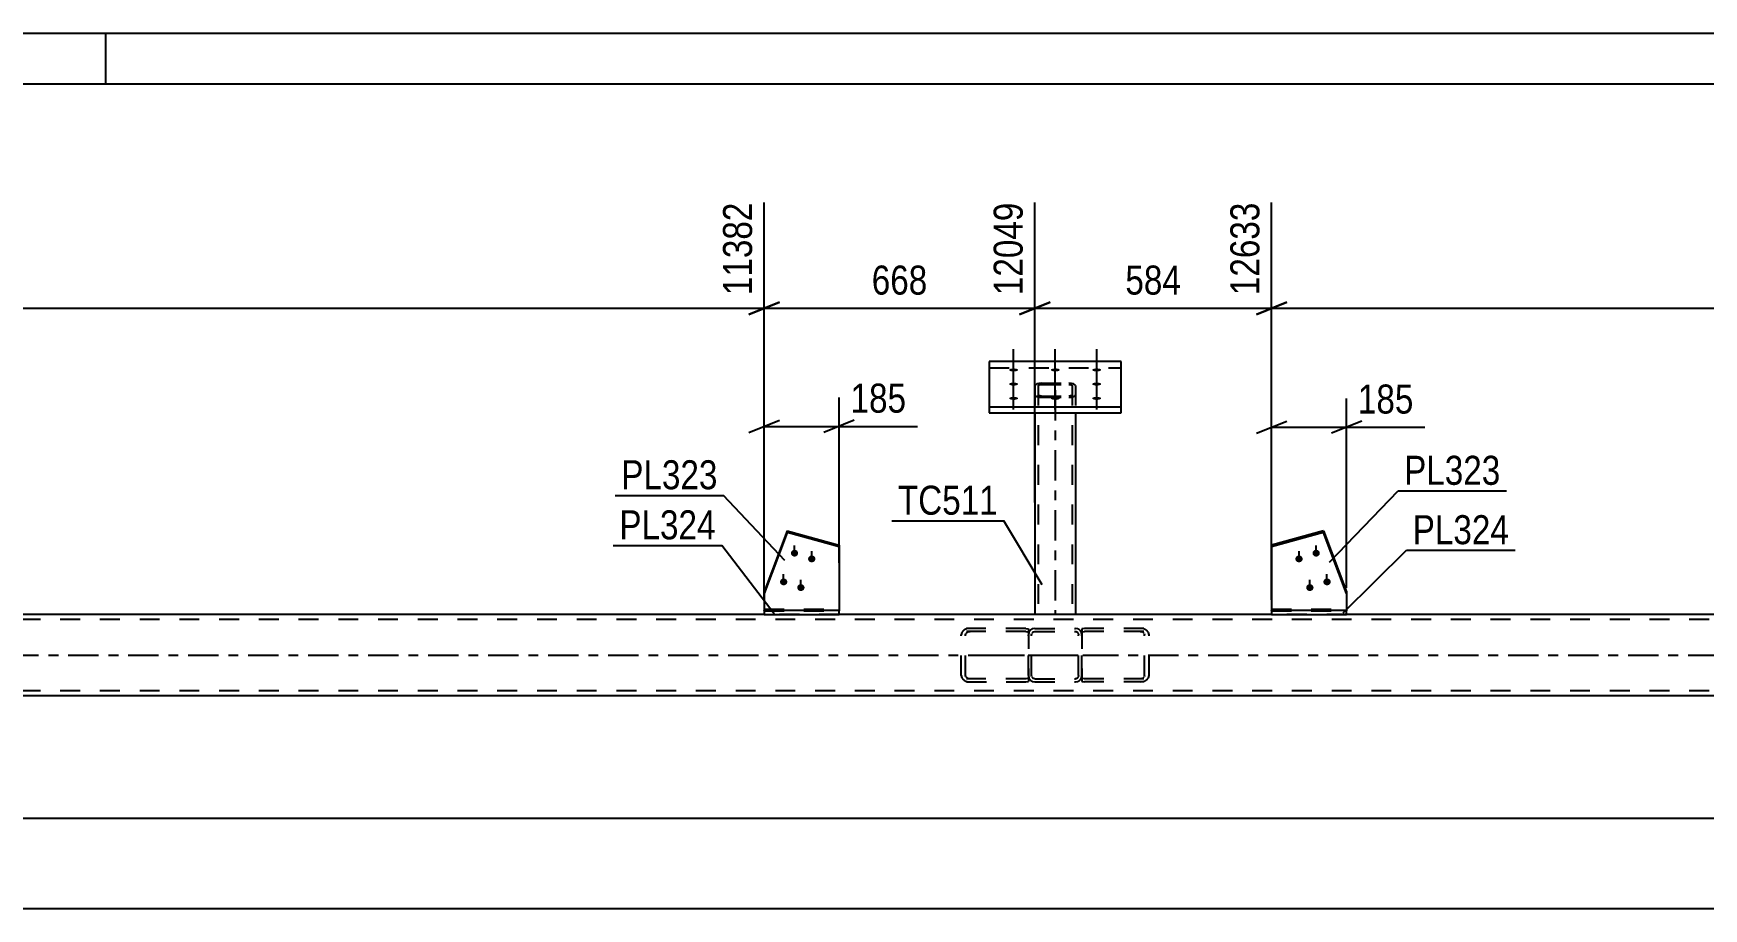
# Model space of a CAD drawing. Header units: millimetres. Extents: x -46 to 795, y -443 to 151.
# Drawn here: x 367.5 to 532.3, y 64.9 to 151.3 of the extents above; entities that cross this region are included whole.
import ezdxf

# ---------------------------------------------------------------- set-up
doc = ezdxf.new("R2010")
doc.units = ezdxf.units.MM
doc.linetypes.add('DXK_LINE_DOT2', pattern=[3.9198, 1.9599, -1.9599])
doc.linetypes.add('DXK_LINE_DOT3', pattern=[5.9187, 2.979, -0.9799, 0.9799, -0.9799])
doc.styles.add('Arial Narrow', font='ARIALN.TTF', dxfattribs={"height": 0.2})

# ---------------------------------------------------------------- blocks, each defined once
blk = doc.blocks.new('Unknown-761550593-1135')
at = {"color": 5, "linetype": 'Continuous'}
for p, q in [((794.69, 151.28), (-46.31, 151.28)), ((374.69, 146.28), (374.69, 151.28)), ((789.69, 146.28), (-41.31, 146.28))]:
    blk.add_line(p, q, dxfattribs=at)
blk = doc.blocks.new('Part-761550593-5069 - 4923')
at = {"color": 7, "linetype": 'DXK_LINE_DOT2'}
for p, q in [((471.24, 92.57), (470.98, 92.53)), ((470.98, 92.53), (470.98, 87.33)), ((477.08, 92.57), (471.24, 92.57)), ((477.06, 92.52), (476.73, 92.57)), ((470.98, 92.18), (471.07, 92.23)), ((471.07, 92.23), (471.24, 92.25)), ((477.08, 92.25), (471.24, 92.25)), ((476.73, 92.25), (476.89, 92.23)), ((477.13, 92.05), (477.17, 91.93)), ((477.17, 87.93), (477.17, 91.93)), ((477.61, 91.93), (477.54, 92.18)), ((477.61, 87.93), (477.61, 91.93)), ((471.07, 87.64), (470.98, 87.68)), ((470.98, 87.33), (471.24, 87.29)), ((471.24, 87.61), (471.07, 87.64)), ((477.08, 87.61), (471.24, 87.61)), ((476.89, 87.64), (476.73, 87.61)), ((476.73, 87.29), (477.06, 87.34)), ((477.17, 87.93), (477.13, 87.81)), ((477.54, 87.69), (477.61, 87.93)), ((477.08, 87.29), (471.24, 87.29))]:
    blk.add_line(p, q, dxfattribs=at)
at = {"color": 7, "linetype": 'DXK_LINE_DOT3'}
blk.add_line((467.13, 89.93), (474.33, 89.93), dxfattribs=at)
at = {"color": 7, "linetype": 'DXK_LINE_DOT2'}
for centre, radius, start, end in [((476.86, 91.75), 0.802, 32.4103, 75.4452), ((476.79, 91.84), 0.401, 32.4103, 75.4452), ((476.79, 88.02), 0.401, 284.5548, 327.5897), ((476.86, 88.12), 0.802, 284.5548, 327.5897)]:
    blk.add_arc(centre, radius, start, end, dxfattribs=at)
blk = doc.blocks.new('Part-761550593-5059 - 4923')
at = {"color": 2, "linetype": 'Continuous'}
for p, q in [((439.64, 94.33), (439.64, 93.93)), ((447.03, 94.33), (439.64, 94.33)), ((439.64, 93.93), (447.03, 93.93)), ((447.03, 93.93), (447.03, 94.33))]:
    blk.add_line(p, q, dxfattribs=at)
blk = doc.blocks.new('Part-761550593-4948 - 4923')
at = {"color": 7, "linetype": 'DXK_LINE_DOT2'}
for p, q in [((466.34, 92.57), (466.09, 92.52)), ((466.34, 92.57), (470.34, 92.57)), ((470.58, 92.52), (470.34, 92.57)), ((465.75, 92.18), (465.7, 91.93)), ((465.7, 87.93), (465.7, 91.93)), ((466.02, 91.93), (466.04, 92.05)), ((466.02, 87.93), (466.02, 91.93)), ((466.21, 92.23), (466.34, 92.25)), ((466.34, 92.25), (470.34, 92.25)), ((470.34, 92.25), (470.46, 92.23)), ((470.63, 92.05), (470.66, 91.93)), ((470.66, 87.93), (470.66, 91.93)), ((470.98, 91.93), (470.93, 92.18)), ((470.98, 87.93), (470.98, 91.93)), ((465.7, 87.93), (465.75, 87.69)), ((466.04, 87.81), (466.02, 87.93)), ((466.09, 87.34), (466.34, 87.29)), ((466.34, 87.61), (466.21, 87.64)), ((466.34, 87.61), (470.34, 87.61)), ((470.46, 87.64), (470.34, 87.61)), ((470.34, 87.29), (470.58, 87.34)), ((470.66, 87.93), (470.63, 87.81)), ((470.93, 87.69), (470.98, 87.93)), ((466.34, 87.29), (470.34, 87.29))]:
    blk.add_line(p, q, dxfattribs=at)
at = {"color": 7, "linetype": 'DXK_LINE_DOT3'}
blk.add_line((468.34, 89.93), (468.34, 89.93), dxfattribs=at)
at = {"color": 7, "linetype": 'DXK_LINE_DOT2'}
for centre, radius, start, end in [((466.34, 91.93), 0.64, 112.5, 157.5), ((470.34, 91.93), 0.64, 22.5, 67.5), ((466.34, 91.93), 0.32, 112.5, 157.5), ((470.34, 91.93), 0.32, 22.5, 67.5), ((466.34, 87.93), 0.64, 202.5, 247.5), ((466.34, 87.93), 0.32, 202.5, 247.5), ((470.34, 87.93), 0.32, 292.5, 337.5), ((470.34, 87.93), 0.64, 292.5, 337.5)]:
    blk.add_arc(centre, radius, start, end, dxfattribs=at)
blk = doc.blocks.new('Part-761550593-5060 - 4923')
at = {"color": 2, "linetype": 'Continuous'}
for p, q in [((474.84, 118.9), (461.84, 118.9)), ((461.84, 118.9), (461.84, 113.85)), ((474.84, 113.85), (474.84, 118.9)), ((461.84, 114.45), (474.84, 114.45)), ((461.84, 113.85), (474.84, 113.85))]:
    blk.add_line(p, q, dxfattribs=at)
at = {"color": 7, "linetype": 'DXK_LINE_DOT2'}
blk.add_line((461.84, 118.29), (474.84, 118.29), dxfattribs=at)
blk = doc.blocks.new('Bolt-761550593-4952 - 4923')
at = {"linetype": 'Continuous'}
for points in [[(442.63, 100.33), (442.71, 100.33), (442.78, 100.3), (442.84, 100.27), (442.9, 100.22), (442.94, 100.16), (442.97, 100.1), (442.99, 100.03), (442.99, 99.96), (442.97, 99.89), (442.94, 99.83), (442.9, 99.77), (442.84, 99.72), (442.78, 99.69), (442.71, 99.66), (442.63, 99.66), (442.56, 99.66), (442.49, 99.69), (442.42, 99.72), (442.36, 99.77), (442.32, 99.83), (442.29, 99.89), (442.27, 99.96), (442.27, 100.03), (442.29, 100.1), (442.32, 100.16), (442.36, 100.22), (442.42, 100.27), (442.49, 100.3), (442.56, 100.33)], [(444.33, 99.77), (444.4, 99.76), (444.47, 99.74), (444.54, 99.7), (444.6, 99.65), (444.64, 99.6), (444.67, 99.53), (444.69, 99.46), (444.69, 99.39), (444.67, 99.32), (444.64, 99.26), (444.6, 99.2), (444.54, 99.15), (444.47, 99.12), (444.4, 99.1), (444.33, 99.09), (444.25, 99.1), (444.18, 99.12), (444.12, 99.15), (444.06, 99.2), (444.02, 99.26), (443.99, 99.32), (443.97, 99.39), (443.97, 99.46), (443.99, 99.53), (444.02, 99.6), (444.06, 99.65), (444.12, 99.7), (444.18, 99.74), (444.25, 99.76)], [(441.56, 97.5), (441.64, 97.49), (441.71, 97.47), (441.77, 97.43), (441.83, 97.39), (441.87, 97.33), (441.9, 97.27), (441.92, 97.2), (441.92, 97.13), (441.9, 97.06), (441.87, 96.99), (441.83, 96.93), (441.77, 96.89), (441.71, 96.85), (441.64, 96.83), (441.56, 96.82), (441.49, 96.83), (441.42, 96.85), (441.35, 96.89), (441.29, 96.93), (441.25, 96.99), (441.22, 97.06), (441.2, 97.13), (441.2, 97.2), (441.22, 97.27), (441.25, 97.33), (441.29, 97.39), (441.35, 97.43), (441.42, 97.47), (441.49, 97.49)], [(443.26, 96.93), (443.33, 96.93), (443.4, 96.9), (443.47, 96.87), (443.53, 96.82), (443.57, 96.76), (443.6, 96.7), (443.62, 96.63), (443.62, 96.56), (443.6, 96.49), (443.57, 96.43), (443.53, 96.37), (443.47, 96.32), (443.4, 96.29), (443.33, 96.26), (443.26, 96.26), (443.18, 96.26), (443.11, 96.29), (443.05, 96.32), (442.99, 96.37), (442.95, 96.43), (442.92, 96.49), (442.9, 96.56), (442.9, 96.63), (442.92, 96.7), (442.95, 96.76), (442.99, 96.82), (443.05, 96.87), (443.11, 96.9), (443.18, 96.93)]]:
    blk.add_hatch(color=1, dxfattribs=at).paths.add_polyline_path(points)
at = {"color": 1, "linetype": 'Continuous'}
for p, q in [((442.63, 99.72), (442.63, 100.75)), ((444.33, 99.15), (444.33, 100.18)), ((441.56, 96.89), (441.56, 97.91)), ((443.26, 96.32), (443.26, 97.35))]:
    blk.add_line(p, q, dxfattribs=at)
blk = doc.blocks.new('Part-761550593-5023 - 4923')
at = {"color": 2, "linetype": 'Continuous'}
for p, q in [((439.64, 93.93), (257.25, 93.93)), ((466.34, 93.93), (447.03, 93.93)), ((489.69, 93.93), (470.34, 93.93)), ((602.54, 93.93), (497.09, 93.93)), ((607.34, 85.93), (27.7, 85.93))]:
    blk.add_line(p, q, dxfattribs=at)
at = {"color": 7, "linetype": 'DXK_LINE_DOT2'}
for p, q in [((447.03, 93.93), (439.64, 93.93)), ((470.34, 93.93), (466.34, 93.93)), ((497.09, 93.93), (489.69, 93.93)), ((607.34, 93.45), (27.7, 93.45)), ((607.34, 86.41), (27.7, 86.41))]:
    blk.add_line(p, q, dxfattribs=at)
at = {"color": 7, "linetype": 'DXK_LINE_DOT3'}
blk.add_line((27.7, 89.93), (607.34, 89.93), dxfattribs=at)
blk = doc.blocks.new('Bolt-761550593-4988 - 4923')
at = {"linetype": 'Continuous'}
for points in [[(464.24, 117.92), (464.15, 117.93), (464.06, 117.94), (463.98, 117.95), (463.92, 117.97), (463.86, 118), (463.82, 118.03), (463.81, 118.06), (463.81, 118.09), (463.82, 118.12), (463.86, 118.15), (463.92, 118.18), (463.98, 118.2), (464.06, 118.21), (464.15, 118.22), (464.24, 118.23), (464.33, 118.22), (464.42, 118.21), (464.5, 118.2), (464.57, 118.18), (464.62, 118.15), (464.66, 118.12), (464.68, 118.09), (464.68, 118.06), (464.66, 118.03), (464.62, 118), (464.57, 117.97), (464.5, 117.95), (464.42, 117.94), (464.33, 117.93)], [(468.36, 117.92), (468.27, 117.93), (468.18, 117.94), (468.1, 117.95), (468.04, 117.97), (467.98, 118), (467.94, 118.03), (467.93, 118.06), (467.93, 118.09), (467.94, 118.12), (467.98, 118.15), (468.04, 118.18), (468.1, 118.2), (468.18, 118.21), (468.27, 118.22), (468.36, 118.23), (468.45, 118.22), (468.54, 118.21), (468.62, 118.2), (468.69, 118.18), (468.74, 118.15), (468.78, 118.12), (468.8, 118.09), (468.8, 118.06), (468.78, 118.03), (468.74, 118), (468.69, 117.97), (468.62, 117.95), (468.54, 117.94), (468.45, 117.93)], [(472.44, 117.92), (472.35, 117.93), (472.26, 117.94), (472.18, 117.95), (472.12, 117.97), (472.06, 118), (472.02, 118.03), (472.01, 118.06), (472.01, 118.09), (472.02, 118.12), (472.06, 118.15), (472.12, 118.18), (472.18, 118.2), (472.26, 118.21), (472.35, 118.22), (472.44, 118.23), (472.53, 118.22), (472.62, 118.21), (472.7, 118.2), (472.77, 118.18), (472.82, 118.15), (472.86, 118.12), (472.88, 118.09), (472.88, 118.06), (472.86, 118.03), (472.82, 118), (472.77, 117.97), (472.7, 117.95), (472.62, 117.94), (472.53, 117.93)], [(464.24, 116.53), (464.15, 116.53), (464.06, 116.54), (463.98, 116.56), (463.92, 116.58), (463.86, 116.6), (463.82, 116.63), (463.81, 116.66), (463.81, 116.7), (463.82, 116.73), (463.86, 116.76), (463.92, 116.78), (463.98, 116.8), (464.06, 116.82), (464.15, 116.83), (464.24, 116.83), (464.33, 116.83), (464.42, 116.82), (464.5, 116.8), (464.57, 116.78), (464.62, 116.76), (464.66, 116.73), (464.68, 116.7), (464.68, 116.66), (464.66, 116.63), (464.62, 116.6), (464.57, 116.58), (464.5, 116.56), (464.42, 116.54), (464.33, 116.53)], [(464.24, 115.12), (464.15, 115.12), (464.06, 115.13), (463.98, 115.15), (463.92, 115.17), (463.86, 115.2), (463.82, 115.22), (463.81, 115.26), (463.81, 115.29), (463.82, 115.32), (463.86, 115.35), (463.92, 115.37), (463.98, 115.39), (464.06, 115.41), (464.15, 115.42), (464.24, 115.42), (464.33, 115.42), (464.42, 115.41), (464.5, 115.39), (464.57, 115.37), (464.62, 115.35), (464.66, 115.32), (464.68, 115.29), (464.68, 115.26), (464.66, 115.22), (464.62, 115.2), (464.57, 115.17), (464.5, 115.15), (464.42, 115.13), (464.33, 115.12)], [(468.36, 115.12), (468.27, 115.12), (468.18, 115.13), (468.1, 115.15), (468.04, 115.17), (467.98, 115.2), (467.94, 115.22), (467.93, 115.26), (467.93, 115.29), (467.94, 115.32), (467.98, 115.35), (468.04, 115.37), (468.1, 115.39), (468.18, 115.41), (468.27, 115.42), (468.36, 115.42), (468.45, 115.42), (468.54, 115.41), (468.62, 115.39), (468.69, 115.37), (468.74, 115.35), (468.78, 115.32), (468.8, 115.29), (468.8, 115.26), (468.78, 115.22), (468.74, 115.2), (468.69, 115.17), (468.62, 115.15), (468.54, 115.13), (468.45, 115.12)], [(472.44, 116.53), (472.35, 116.53), (472.26, 116.54), (472.18, 116.56), (472.12, 116.58), (472.06, 116.6), (472.02, 116.63), (472.01, 116.66), (472.01, 116.7), (472.02, 116.73), (472.06, 116.76), (472.12, 116.78), (472.18, 116.8), (472.26, 116.82), (472.35, 116.83), (472.44, 116.83), (472.53, 116.83), (472.62, 116.82), (472.7, 116.8), (472.77, 116.78), (472.82, 116.76), (472.86, 116.73), (472.88, 116.7), (472.88, 116.66), (472.86, 116.63), (472.82, 116.6), (472.77, 116.58), (472.7, 116.56), (472.62, 116.54), (472.53, 116.53)], [(472.44, 115.12), (472.35, 115.12), (472.26, 115.13), (472.18, 115.15), (472.12, 115.17), (472.06, 115.2), (472.02, 115.22), (472.01, 115.26), (472.01, 115.29), (472.02, 115.32), (472.06, 115.35), (472.12, 115.37), (472.18, 115.39), (472.26, 115.41), (472.35, 115.42), (472.44, 115.42), (472.53, 115.42), (472.62, 115.41), (472.7, 115.39), (472.77, 115.37), (472.82, 115.35), (472.86, 115.32), (472.88, 115.29), (472.88, 115.26), (472.86, 115.22), (472.82, 115.2), (472.77, 115.17), (472.7, 115.15), (472.62, 115.13), (472.53, 115.12)]]:
    blk.add_hatch(color=1, dxfattribs=at).paths.add_polyline_path(points)
at = {"color": 1, "linetype": 'Continuous'}
for p, q in [((464.24, 116.99), (464.24, 120.11)), ((464.24, 115.59), (464.24, 118.71)), ((468.36, 116.99), (468.36, 120.11)), ((472.44, 116.99), (472.44, 120.11)), ((472.44, 115.59), (472.44, 118.71)), ((464.24, 114.18), (464.24, 117.3)), ((468.36, 114.18), (468.36, 117.3)), ((472.44, 114.18), (472.44, 117.3))]:
    blk.add_line(p, q, dxfattribs=at)
blk = doc.blocks.new('Bolt-761550593-4998 - 4923')
at = {"linetype": 'Continuous'}
for points in [[(492.4, 99.77), (492.47, 99.76), (492.55, 99.74), (492.61, 99.7), (492.67, 99.65), (492.71, 99.6), (492.74, 99.53), (492.76, 99.46), (492.76, 99.39), (492.74, 99.32), (492.71, 99.26), (492.67, 99.2), (492.61, 99.15), (492.55, 99.12), (492.47, 99.1), (492.4, 99.09), (492.32, 99.1), (492.25, 99.12), (492.19, 99.15), (492.13, 99.2), (492.09, 99.26), (492.06, 99.32), (492.04, 99.39), (492.04, 99.46), (492.06, 99.53), (492.09, 99.6), (492.13, 99.65), (492.19, 99.7), (492.25, 99.74), (492.32, 99.76)], [(494.1, 100.33), (494.17, 100.32), (494.24, 100.3), (494.31, 100.27), (494.36, 100.22), (494.41, 100.16), (494.44, 100.1), (494.45, 100.03), (494.45, 99.96), (494.44, 99.89), (494.41, 99.82), (494.36, 99.77), (494.31, 99.72), (494.24, 99.68), (494.17, 99.66), (494.1, 99.66), (494.02, 99.66), (493.95, 99.68), (493.88, 99.72), (493.83, 99.77), (493.78, 99.82), (493.75, 99.89), (493.74, 99.96), (493.74, 100.03), (493.75, 100.1), (493.78, 100.16), (493.83, 100.22), (493.88, 100.27), (493.95, 100.3), (494.02, 100.32)], [(495.16, 97.5), (495.24, 97.49), (495.31, 97.47), (495.38, 97.43), (495.43, 97.39), (495.48, 97.33), (495.51, 97.26), (495.52, 97.19), (495.52, 97.12), (495.51, 97.05), (495.48, 96.99), (495.43, 96.93), (495.38, 96.89), (495.31, 96.85), (495.24, 96.83), (495.16, 96.82), (495.09, 96.83), (495.02, 96.85), (494.95, 96.89), (494.9, 96.93), (494.85, 96.99), (494.82, 97.05), (494.81, 97.12), (494.81, 97.19), (494.82, 97.26), (494.85, 97.33), (494.9, 97.39), (494.95, 97.43), (495.02, 97.47), (495.09, 97.49)], [(493.47, 96.93), (493.54, 96.93), (493.61, 96.9), (493.68, 96.87), (493.74, 96.82), (493.78, 96.76), (493.81, 96.7), (493.83, 96.63), (493.83, 96.56), (493.81, 96.49), (493.78, 96.43), (493.74, 96.37), (493.68, 96.32), (493.61, 96.29), (493.54, 96.26), (493.47, 96.26), (493.39, 96.26), (493.32, 96.29), (493.26, 96.32), (493.2, 96.37), (493.16, 96.43), (493.13, 96.49), (493.11, 96.56), (493.11, 96.63), (493.13, 96.7), (493.16, 96.76), (493.2, 96.82), (493.26, 96.87), (493.32, 96.9), (493.39, 96.93)]]:
    blk.add_hatch(color=1, dxfattribs=at).paths.add_polyline_path(points)
at = {"color": 1, "linetype": 'Continuous'}
for p, q in [((494.1, 99.72), (494.1, 100.75)), ((492.4, 99.15), (492.4, 100.18)), ((493.47, 96.32), (493.47, 97.35)), ((495.16, 96.89), (495.16, 97.91))]:
    blk.add_line(p, q, dxfattribs=at)
blk = doc.blocks.new('Part-761550593-5072 - 4923')
at = {"color": 7, "linetype": 'DXK_LINE_DOT2'}
for p, q in [((465.44, 92.57), (459.6, 92.57)), ((459.95, 92.57), (459.61, 92.52)), ((465.44, 92.57), (465.7, 92.53)), ((465.7, 92.53), (465.7, 87.33)), ((459.14, 92.18), (459.07, 91.93)), ((459.07, 87.93), (459.07, 91.93)), ((459.51, 91.93), (459.54, 92.05)), ((459.51, 87.93), (459.51, 91.93)), ((465.44, 92.25), (459.6, 92.25)), ((459.78, 92.23), (459.95, 92.25)), ((465.44, 92.25), (465.61, 92.23)), ((465.61, 92.23), (465.7, 92.18)), ((459.07, 87.93), (459.14, 87.69)), ((459.54, 87.81), (459.51, 87.93)), ((465.44, 87.61), (459.6, 87.61)), ((459.61, 87.34), (459.95, 87.29)), ((459.95, 87.61), (459.78, 87.64)), ((465.61, 87.64), (465.44, 87.61)), ((465.44, 87.29), (465.7, 87.33)), ((465.7, 87.68), (465.61, 87.64)), ((459.6, 87.29), (465.44, 87.29))]:
    blk.add_line(p, q, dxfattribs=at)
at = {"color": 7, "linetype": 'DXK_LINE_DOT3'}
blk.add_line((462.34, 89.93), (469.55, 89.93), dxfattribs=at)
at = {"color": 7, "linetype": 'DXK_LINE_DOT2'}
for centre, radius, start, end in [((459.82, 91.75), 0.802, 104.5546, 147.5894), ((459.88, 91.84), 0.401, 104.5546, 147.5894), ((459.82, 88.12), 0.802, 212.4106, 255.4454), ((459.88, 88.02), 0.401, 212.4106, 255.4454)]:
    blk.add_arc(centre, radius, start, end, dxfattribs=at)
blk = doc.blocks.new('Part-761550593-5123 - 4923')
at = {"color": 2, "linetype": 'Continuous'}
for p, q in [((494.81, 102.19), (489.69, 100.78)), ((494.81, 102.03), (494.81, 102.19)), ((494.81, 102.19), (497.09, 96.17)), ((494.81, 102.03), (489.69, 100.62)), ((489.69, 100.78), (489.69, 94.33)), ((497.09, 96), (494.81, 102.03)), ((497.09, 96.17), (497.09, 94.33))]:
    blk.add_line(p, q, dxfattribs=at)
at = {"color": 7, "linetype": 'DXK_LINE_DOT2'}
for p, q in [((489.69, 94.48), (497.09, 94.48)), ((489.69, 94.33), (489.69, 94.31)), ((489.69, 94.31), (489.69, 94.33)), ((489.69, 94.31), (497.09, 94.31)), ((497.09, 94.31), (497.09, 94.33)), ((497.09, 94.33), (497.09, 94.31))]:
    blk.add_line(p, q, dxfattribs=at)
blk = doc.blocks.new('Part-761550593-5043 - 4923')
at = {"color": 2, "linetype": 'Continuous'}
for p, q in [((489.69, 94.33), (489.69, 93.93)), ((497.09, 94.33), (489.69, 94.33)), ((489.69, 93.93), (497.09, 93.93)), ((497.09, 93.93), (497.09, 94.33))]:
    blk.add_line(p, q, dxfattribs=at)
blk = doc.blocks.new('Part-761550593-5056 - 4923')
at = {"color": 7, "linetype": 'DXK_LINE_DOT2'}
for p, q in [((466.39, 116.62), (466.34, 116.54)), ((466.34, 116.54), (466.34, 113.85)), ((466.34, 115.61), (466.39, 115.52)), ((466.53, 116.69), (466.39, 116.62)), ((466.39, 115.52), (466.53, 115.45)), ((466.74, 116.74), (466.53, 116.69)), ((466.53, 115.45), (466.74, 115.4)), ((466.66, 116.54), (466.69, 116.58)), ((466.66, 116.54), (466.66, 93.93)), ((466.69, 115.56), (466.66, 115.61)), ((466.69, 116.58), (466.76, 116.61)), ((466.76, 115.53), (466.69, 115.56)), ((466.98, 116.76), (466.74, 116.74)), ((466.74, 115.4), (466.98, 115.39)), ((466.76, 116.61), (466.86, 116.64)), ((466.86, 115.51), (466.76, 115.53)), ((466.86, 116.64), (466.98, 116.65)), ((466.98, 115.5), (466.86, 115.51)), ((466.98, 116.76), (469.7, 116.76)), ((466.98, 116.65), (469.7, 116.65)), ((466.98, 115.5), (469.7, 115.5)), ((466.98, 115.39), (469.7, 115.39)), ((469.95, 116.74), (469.7, 116.76)), ((469.7, 116.65), (469.83, 116.64)), ((469.83, 115.51), (469.7, 115.5)), ((469.7, 115.39), (469.95, 115.4)), ((469.83, 116.64), (469.93, 116.61)), ((469.93, 115.53), (469.83, 115.51)), ((469.93, 116.61), (470, 116.58)), ((470, 115.56), (469.93, 115.53)), ((470.16, 116.69), (469.95, 116.74)), ((469.95, 115.4), (470.16, 115.45)), ((470, 116.58), (470.02, 116.54)), ((470.02, 115.61), (470, 115.56)), ((470.02, 116.54), (470.02, 93.93)), ((470.29, 116.62), (470.16, 116.69)), ((470.16, 115.45), (470.29, 115.52)), ((470.34, 116.54), (470.29, 116.62)), ((470.29, 115.52), (470.34, 115.61)), ((470.34, 116.54), (470.34, 113.85))]:
    blk.add_line(p, q, dxfattribs=at)
at = {"color": 7, "linetype": 'DXK_LINE_DOT3'}
blk.add_line((468.34, 116.07), (468.34, 93.93), dxfattribs=at)
at = {"color": 2, "linetype": 'Continuous'}
for p, q in [((466.34, 113.85), (466.34, 93.93)), ((470.34, 113.85), (470.34, 93.93)), ((469.7, 93.93), (466.34, 93.93)), ((470.34, 93.93), (469.7, 93.93))]:
    blk.add_line(p, q, dxfattribs=at)
blk = doc.blocks.new('Part-761550593-5119 - 4923')
at = {"color": 2, "linetype": 'Continuous'}
for p, q in [((441.92, 102.19), (439.64, 96.17)), ((441.92, 102.03), (441.92, 102.19)), ((441.92, 102.19), (447.03, 100.78)), ((441.92, 102.03), (439.64, 96.01)), ((447.03, 100.62), (441.92, 102.03)), ((447.03, 100.78), (447.03, 94.33)), ((439.64, 96.17), (439.64, 94.33))]:
    blk.add_line(p, q, dxfattribs=at)
at = {"color": 7, "linetype": 'DXK_LINE_DOT2'}
for p, q in [((439.64, 94.48), (447.03, 94.48)), ((439.64, 94.33), (439.64, 94.31)), ((439.64, 94.31), (439.64, 94.33)), ((439.64, 94.31), (447.03, 94.31)), ((447.03, 94.31), (447.03, 94.33)), ((447.03, 94.33), (447.03, 94.31))]:
    blk.add_line(p, q, dxfattribs=at)
blk = doc.blocks.new('StraightDimension-761550593-12915 - 4923')
at = {"color": 7, "linetype": 'Continuous'}
for p, q in [((466.34, 104.98), (466.34, 134.6)), ((489.69, 95.39), (489.69, 134.6)), ((467.84, 124.76), (464.84, 123.56)), ((466.34, 124.16), (489.69, 124.16)), ((488.19, 123.56), (491.19, 124.76))]:
    blk.add_line(p, q, dxfattribs=at)
at = {"color": 0, "linetype": 'Continuous'}
blk.add_wipeout([(489.09, 135.2), (484.89, 135.2), (484.89, 124.86), (489.09, 124.86)], dxfattribs=at)
at = {"color": 0}
blk.add_wipeout([(481.36, 124.91), (481.36, 129.11), (474.67, 129.11), (474.67, 124.91)], dxfattribs=at)
at = {"color": 3, "linetype": 'Continuous', "style": 'Arial Narrow'}
blk.add_text('12633', height=2.863, rotation=90.0002, dxfattribs=at).set_placement((488.49, 125.46))
at = {"color": 3, "style": 'Arial Narrow'}
blk.add_text('584', height=2.863, dxfattribs=at).set_placement((475.27, 125.51))
blk = doc.blocks.new('StraightDimension-761550593-12917 - 4923')
at = {"color": 7, "linetype": 'Continuous'}
for p, q in [((439.64, 95.39), (439.64, 134.6)), ((249.85, 124.16), (439.64, 124.16)), ((438.14, 123.56), (441.14, 124.76))]:
    blk.add_line(p, q, dxfattribs=at)
at = {"color": 0, "linetype": 'Continuous'}
blk.add_wipeout([(439.04, 135.2), (434.84, 135.2), (434.84, 124.86), (439.04, 124.86)], dxfattribs=at)
at = {"color": 3, "linetype": 'Continuous', "style": 'Arial Narrow'}
blk.add_text('11382', height=2.863, rotation=90.0002, dxfattribs=at).set_placement((438.44, 125.46))
blk = doc.blocks.new('StraightDimension-761550593-14549 - 4923')
at = {"color": 7, "linetype": 'Continuous'}
for p, q in [((439.64, 96.25), (439.64, 115.36)), ((447.03, 99.05), (447.03, 115.36)), ((438.14, 111.91), (441.14, 113.11)), ((439.64, 112.51), (447.03, 112.51)), ((448.53, 113.11), (445.53, 111.91))]:
    blk.add_line(p, q, dxfattribs=at)
at = {"color": 0}
blk.add_wipeout([(454.24, 113.26), (454.24, 117.46), (447.56, 117.46), (447.56, 113.26)], dxfattribs=at)
at = {"color": 7, "linetype": 'Continuous'}
blk.add_line((447.03, 112.51), (454.77, 112.51), dxfattribs=at)
blk.add_line((447.03, 112.51), (454.77, 112.51), dxfattribs=at)
at = {"color": 3, "style": 'Arial Narrow'}
blk.add_text('185', height=2.863, dxfattribs=at).set_placement((448.16, 113.86))
blk = doc.blocks.new('StraightDimension-761550593-12914 - 4923')
at = {"color": 7, "linetype": 'Continuous'}
for p, q in [((489.69, 95.39), (489.69, 134.6)), ((607.34, 94.93), (607.34, 134.6)), ((491.19, 124.76), (488.19, 123.56)), ((489.69, 124.16), (607.34, 124.16)), ((605.84, 123.56), (608.84, 124.76))]:
    blk.add_line(p, q, dxfattribs=at)
at = {"color": 0, "linetype": 'Continuous'}
blk.add_wipeout([(606.74, 135.2), (602.54, 135.2), (602.54, 124.86), (606.74, 124.86)], dxfattribs=at)
at = {"color": 0}
blk.add_wipeout([(552.77, 124.91), (552.77, 129.11), (544.26, 129.11), (544.26, 124.91)], dxfattribs=at)
at = {"color": 3, "linetype": 'Continuous', "style": 'Arial Narrow'}
blk.add_text('15574', height=2.863, rotation=90.0002, dxfattribs=at).set_placement((606.14, 125.46))
at = {"color": 3, "style": 'Arial Narrow'}
blk.add_text('2941', height=2.863, dxfattribs=at).set_placement((544.86, 125.51))
blk = doc.blocks.new('StraightDimension-761550593-12916 - 4923')
at = {"color": 7, "linetype": 'Continuous'}
for p, q in [((439.64, 95.39), (439.64, 134.6)), ((466.34, 104.98), (466.34, 134.6)), ((441.14, 124.76), (438.14, 123.56)), ((439.64, 124.16), (466.34, 124.16)), ((464.84, 123.56), (467.84, 124.76))]:
    blk.add_line(p, q, dxfattribs=at)
at = {"color": 0, "linetype": 'Continuous'}
blk.add_wipeout([(465.74, 135.2), (461.54, 135.2), (461.54, 124.86), (465.74, 124.86)], dxfattribs=at)
at = {"color": 0}
blk.add_wipeout([(456.33, 124.91), (456.33, 129.11), (449.65, 129.11), (449.65, 124.91)], dxfattribs=at)
at = {"color": 3, "linetype": 'Continuous', "style": 'Arial Narrow'}
blk.add_text('12049', height=2.863, rotation=90.0002, dxfattribs=at).set_placement((465.14, 125.46))
at = {"color": 3, "style": 'Arial Narrow'}
blk.add_text('668', height=2.863, dxfattribs=at).set_placement((450.25, 125.51))
blk = doc.blocks.new('StraightDimension-761550593-13075 - 4923')
at = {"color": 7, "linetype": 'Continuous'}
blk.add_line((14.8, 73.83), (607.34, 73.83), dxfattribs=at)
blk = doc.blocks.new('StraightDimension-761550593-13129 - 4923')
at = {"color": 7, "linetype": 'Continuous'}
blk.add_line((13.8, 64.92), (608.34, 64.92), dxfattribs=at)
blk = doc.blocks.new('StraightDimension-761550593-14563 - 4923')
at = {"color": 7, "linetype": 'Continuous'}
for p, q in [((489.69, 100.67), (489.69, 115.27)), ((497.09, 96.58), (497.09, 115.27)), ((488.19, 111.82), (491.19, 113.02)), ((489.69, 112.42), (497.09, 112.42)), ((498.59, 113.02), (495.59, 111.82))]:
    blk.add_line(p, q, dxfattribs=at)
at = {"color": 0}
blk.add_wipeout([(504.29, 113.17), (504.29, 117.37), (497.61, 117.37), (497.61, 113.17)], dxfattribs=at)
at = {"color": 7, "linetype": 'Continuous'}
blk.add_line((497.09, 112.42), (504.82, 112.42), dxfattribs=at)
blk.add_line((497.09, 112.42), (504.82, 112.42), dxfattribs=at)
at = {"color": 3, "style": 'Arial Narrow'}
blk.add_text('185', height=2.863, dxfattribs=at).set_placement((498.21, 113.77))
blk = doc.blocks.new('Mark-761550593-5052 - 4923')
at = {"color": 0}
blk.add_wipeout([(462.69, 103.79), (462.69, 106.79), (452.83, 106.79), (452.83, 103.79)], dxfattribs=at)
blk.add_wipeout([(462.69, 103.79), (462.69, 106.79), (452.83, 106.79), (452.83, 103.79)], dxfattribs=at)
at = {"color": 30, "linetype": 'Continuous'}
for p in [(452.23, 103.19), (467.05, 96.86)]:
    blk.add_line(p, (463.29, 103.19), dxfattribs=at)
at = {"color": 3, "style": 'Arial Narrow'}
blk.add_text('TC511', height=2.863, dxfattribs=at).set_placement((452.83, 103.79))
blk = doc.blocks.new('Mark-761550593-12995 - 4923')
at = {"color": 0}
blk.add_wipeout([(435.04, 106.3), (435.04, 109.3), (425.54, 109.3), (425.54, 106.3)], dxfattribs=at)
blk.add_wipeout([(435.04, 106.3), (435.04, 109.3), (425.54, 109.3), (425.54, 106.3)], dxfattribs=at)
at = {"color": 30, "linetype": 'Continuous'}
for p in [(424.94, 105.7), (441.69, 99.28)]:
    blk.add_line(p, (435.64, 105.7), dxfattribs=at)
at = {"color": 3, "style": 'Arial Narrow'}
blk.add_text('PL323', height=2.863, dxfattribs=at).set_placement((425.54, 106.3))
blk = doc.blocks.new('Mark-761550593-12998 - 4923')
at = {"color": 0}
blk.add_wipeout([(512.27, 106.74), (512.27, 109.74), (502.77, 109.74), (502.77, 106.74)], dxfattribs=at)
blk.add_wipeout([(512.27, 106.74), (512.27, 109.74), (502.77, 109.74), (502.77, 106.74)], dxfattribs=at)
at = {"color": 30, "linetype": 'Continuous'}
for p, q in [((495.41, 99.1), (502.17, 106.14)), ((502.17, 106.14), (512.87, 106.14))]:
    blk.add_line(p, q, dxfattribs=at)
at = {"color": 3, "style": 'Arial Narrow'}
blk.add_text('PL323', height=2.863, dxfattribs=at).set_placement((502.77, 106.74))
blk = doc.blocks.new('Mark-761550593-14477 - 4923')
at = {"color": 0}
blk.add_wipeout([(434.86, 101.36), (434.86, 104.36), (425.35, 104.36), (425.35, 101.36)], dxfattribs=at)
blk.add_wipeout([(434.86, 101.36), (434.86, 104.36), (425.35, 104.36), (425.35, 101.36)], dxfattribs=at)
at = {"color": 30, "linetype": 'Continuous'}
for p in [(424.75, 100.76), (440.61, 94.02)]:
    blk.add_line(p, (435.46, 100.76), dxfattribs=at)
at = {"color": 3, "style": 'Arial Narrow'}
blk.add_text('PL324', height=2.863, dxfattribs=at).set_placement((425.35, 101.36))
blk = doc.blocks.new('Mark-761550593-14490 - 4923')
at = {"color": 0}
blk.add_wipeout([(513.12, 100.88), (513.12, 103.88), (503.62, 103.88), (503.62, 100.88)], dxfattribs=at)
blk.add_wipeout([(513.12, 100.88), (513.12, 103.88), (503.62, 103.88), (503.62, 100.88)], dxfattribs=at)
at = {"color": 30, "linetype": 'Continuous'}
for p, q in [((496.77, 94.1), (503.02, 100.28)), ((503.02, 100.28), (513.72, 100.28))]:
    blk.add_line(p, q, dxfattribs=at)
at = {"color": 3, "style": 'Arial Narrow'}
blk.add_text('PL324', height=2.863, dxfattribs=at).set_placement((503.62, 100.88))

msp = doc.modelspace()

# ---------------------------------------------------------------- block references
for name in ['Unknown-761550593-1135', 'Part-761550593-5060 - 4923', 'Bolt-761550593-4988 - 4923', 'Part-761550593-5056 - 4923', 'Part-761550593-5119 - 4923', 'Part-761550593-5123 - 4923', 'Bolt-761550593-4952 - 4923', 'Bolt-761550593-4998 - 4923', 'Part-761550593-5023 - 4923', 'Part-761550593-5059 - 4923', 'Part-761550593-5043 - 4923', 'Part-761550593-5072 - 4923', 'Part-761550593-4948 - 4923', 'Part-761550593-5069 - 4923']:
    msp.add_blockref(name, (0, 0))

# ---------------------------------------------------------------- next in the draw order: block references
for name in ['StraightDimension-761550593-12917 - 4923', 'StraightDimension-761550593-12915 - 4923', 'StraightDimension-761550593-13075 - 4923']:
    msp.add_blockref(name, (0, 0))

# ---------------------------------------------------------------- next in the draw order: block references
for name in ['StraightDimension-761550593-12914 - 4923', 'StraightDimension-761550593-14549 - 4923', 'StraightDimension-761550593-13129 - 4923']:
    msp.add_blockref(name, (0, 0))

# ---------------------------------------------------------------- next in the draw order: block references
for name in ['StraightDimension-761550593-12916 - 4923', 'StraightDimension-761550593-14563 - 4923']:
    msp.add_blockref(name, (0, 0))

# ---------------------------------------------------------------- next in the draw order: block references
for name in ['Mark-761550593-12995 - 4923', 'Mark-761550593-12998 - 4923', 'Mark-761550593-5052 - 4923']:
    msp.add_blockref(name, (0, 0))

# ---------------------------------------------------------------- next in the draw order: block references
for name in ['Mark-761550593-14477 - 4923', 'Mark-761550593-14490 - 4923']:
    msp.add_blockref(name, (0, 0))

doc.saveas('drawing.dxf')
